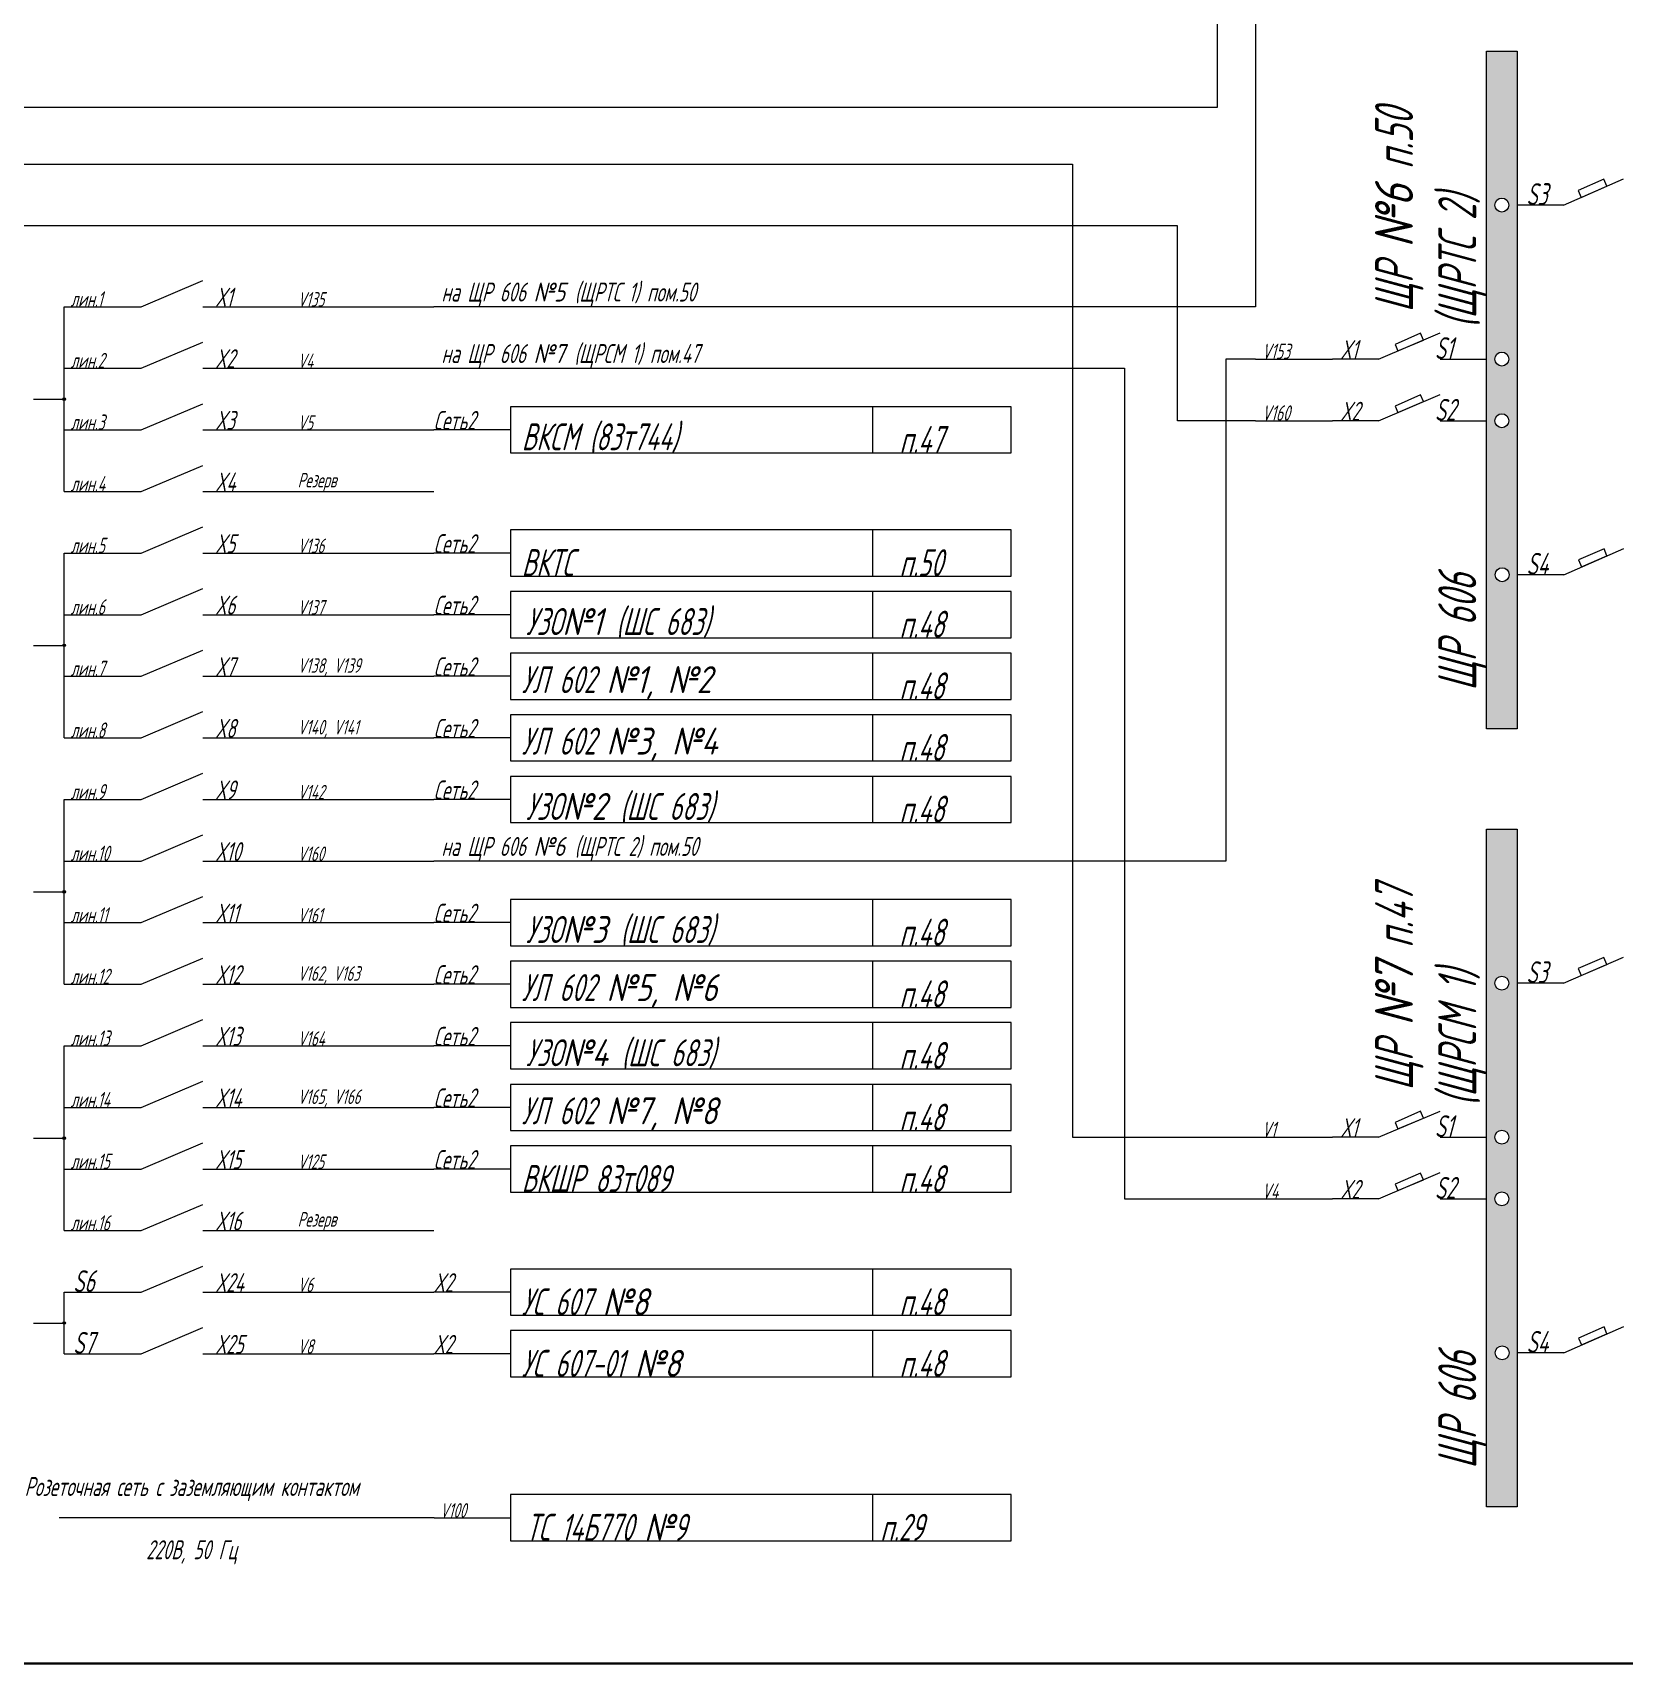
# Paper-space layout 'Main' of a CAD drawing. Extents: x 20 to 589, y 5 to 415.
# Drawn here: x 331.9 to 441, y 5 to 116.8 of the extents above; entities that cross this region are included whole.
import ezdxf

# ---------------------------------------------------------------- set-up
doc = ezdxf.new("R2010")
doc.units = 0
doc.header["$LTSCALE"] = 0.3
doc.layers.get('0').update_dxf_attribs({"linetype": 'CONTINUOUS', "lineweight": 15})
doc.layers.add('Format', color=7, linetype='CONTINUOUS', lineweight=30)
doc.layers.add('Text', color=242, linetype='CONTINUOUS', lineweight=15)
doc.styles.get("Standard").update_dxf_attribs({"font": 'isocpeur.ttf', "width": 0.8, "oblique": 15})

psp = doc.layouts.new('Main')

# ---------------------------------------------------------------- hatches: boundary and pattern name
h = psp.add_hatch(color=256)
h.paths.add_polyline_path([(431.58, 115.57), (433.69, 115.57), (433.69, 69.1), (431.58, 69.1)])
edge = h.paths.add_edge_path(flags=16)
edge.add_arc((432.63, 105.01), 0.478, 0, 360)
edge = h.paths.add_edge_path(flags=16)
edge.add_arc((432.63, 94.45), 0.478, 0, 360)
edge = h.paths.add_edge_path(flags=16)
edge.add_arc((432.63, 90.22), 0.478, 0, 360)
edge = h.paths.add_edge_path(flags=16)
edge.add_arc((432.65, 79.66), 0.478, 0, 360)
h = psp.add_hatch(color=256)
edge = h.paths.add_edge_path()
edge.add_arc((334.03, 91.7), 0.0845, 0, 360)
h = psp.add_hatch(color=256)
edge = h.paths.add_edge_path()
edge.add_arc((334.03, 74.81), 0.0845, 0, 360)
h = psp.add_hatch(color=256)
h.paths.add_polyline_path([(431.58, 62.21), (433.69, 62.21), (433.69, 15.74), (431.58, 15.74)])
edge = h.paths.add_edge_path(flags=16)
edge.add_arc((432.63, 51.65), 0.478, 0, 360)
edge = h.paths.add_edge_path(flags=16)
edge.add_arc((432.63, 41.09), 0.478, 0, 360)
edge = h.paths.add_edge_path(flags=16)
edge.add_arc((432.63, 36.86), 0.478, 0, 360)
edge = h.paths.add_edge_path(flags=16)
edge.add_arc((432.65, 26.3), 0.478, 0, 360)
h = psp.add_hatch(color=256)
edge = h.paths.add_edge_path()
edge.add_arc((334.03, 57.91), 0.0845, 0, 360)
h = psp.add_hatch(color=256)
edge = h.paths.add_edge_path()
edge.add_arc((334.03, 41.02), 0.0845, 0, 360)
h = psp.add_hatch(color=256)
edge = h.paths.add_edge_path()
edge.add_arc((334.03, 28.34), 0.0845, 0, 360)

# ---------------------------------------------------------------- linework, layer by layer
at = {"lineweight": 15}
for p, q in [((436.86, 105.01), (440.97, 106.8)), ((339.31, 98.04), (343.53, 99.83)), ((424.18, 94.45), (428.41, 96.24)), ((339.31, 93.82), (343.53, 95.61)), ((424.18, 90.22), (428.41, 92.02)), ((339.31, 89.59), (343.53, 91.39)), ((339.31, 85.37), (343.53, 87.16)), ((339.31, 81.14), (343.53, 82.94)), ((436.87, 79.66), (440.99, 81.46)), ((339.31, 76.92), (343.53, 78.71)), ((339.31, 72.7), (343.53, 74.49)), ((339.31, 68.47), (343.53, 70.27)), ((339.31, 64.25), (343.53, 66.04)), ((339.31, 60.02), (343.53, 61.82)), ((339.31, 55.8), (343.53, 57.59)), ((339.31, 51.58), (343.53, 53.37)), ((436.86, 51.65), (440.97, 53.44)), ((339.31, 47.35), (343.53, 49.15)), ((339.31, 43.13), (343.53, 44.92)), ((424.18, 41.09), (428.41, 42.88)), ((339.31, 38.9), (343.53, 40.7)), ((424.18, 36.86), (428.41, 38.66)), ((339.31, 34.68), (343.53, 36.47)), ((339.31, 30.46), (343.53, 32.25)), ((339.31, 26.23), (343.53, 28.03)), ((436.87, 26.3), (440.99, 28.1))]:
    psp.add_line(p, q, dxfattribs=at)
for p, q in [((436.86, 105.01), (433.69, 105.01)), ((334.03, 98.04), (339.31, 98.04)), ((334.03, 93.82), (334.03, 98.04)), ((343.53, 98.04), (348.81, 98.04)), ((348.81, 98.04), (359.37, 98.04)), ((364.65, 98.04), (359.37, 98.04)), ((415.74, 94.45), (421.02, 94.45)), ((424.18, 94.45), (421.02, 94.45)), ((428.41, 94.45), (431.58, 94.45)), ((334.03, 93.82), (339.31, 93.82)), ((334.03, 89.59), (334.03, 93.82)), ((343.53, 93.82), (348.81, 93.82)), ((348.81, 93.82), (359.37, 93.82)), ((331.92, 91.7), (334.03, 91.7)), ((389.47, 91.18), (389.47, 88.01)), ((334.03, 89.59), (339.31, 89.59)), ((334.03, 85.37), (334.03, 89.59)), ((343.53, 89.59), (348.81, 89.59)), ((348.81, 89.59), (359.37, 89.59)), ((364.65, 89.59), (359.37, 89.59)), ((415.74, 90.22), (421.02, 90.22)), ((424.18, 90.22), (421.02, 90.22)), ((428.41, 90.22), (431.58, 90.22)), ((334.03, 85.37), (339.31, 85.37)), ((343.53, 85.37), (348.81, 85.37)), ((348.81, 85.37), (359.37, 85.37)), ((389.47, 82.73), (389.47, 79.56)), ((334.03, 81.14), (339.31, 81.14)), ((334.03, 76.92), (334.03, 81.14)), ((343.53, 81.14), (348.81, 81.14)), ((348.81, 81.14), (359.37, 81.14)), ((364.65, 81.14), (359.37, 81.14)), ((436.87, 79.66), (433.7, 79.66)), ((389.47, 78.5), (389.47, 75.34)), ((334.03, 76.92), (339.31, 76.92)), ((334.03, 72.7), (334.03, 76.92)), ((343.53, 76.92), (348.81, 76.92)), ((348.81, 76.92), (359.37, 76.92)), ((364.65, 76.92), (359.37, 76.92)), ((331.92, 74.81), (334.03, 74.81)), ((389.47, 74.28), (389.47, 71.11)), ((334.03, 72.7), (339.31, 72.7)), ((334.03, 68.47), (334.03, 72.7)), ((343.53, 72.7), (348.81, 72.7)), ((348.81, 72.7), (359.37, 72.7)), ((364.65, 72.7), (359.37, 72.7)), ((389.47, 70.06), (389.47, 66.89)), ((334.03, 68.47), (339.31, 68.47)), ((343.53, 68.47), (348.81, 68.47)), ((348.81, 68.47), (359.37, 68.47)), ((364.65, 68.47), (359.37, 68.47)), ((389.47, 65.83), (389.47, 62.66)), ((334.03, 60.02), (334.03, 64.25)), ((334.03, 64.25), (339.31, 64.25)), ((343.53, 64.25), (348.81, 64.25)), ((348.81, 64.25), (359.37, 64.25)), ((364.65, 64.25), (359.37, 64.25)), ((334.03, 55.8), (334.03, 60.02)), ((334.03, 60.02), (339.31, 60.02)), ((343.53, 60.02), (348.81, 60.02)), ((348.81, 60.02), (359.37, 60.02)), ((364.65, 60.02), (359.37, 60.02)), ((331.92, 57.91), (334.03, 57.91)), ((389.47, 57.38), (389.47, 54.22)), ((334.03, 51.58), (334.03, 55.8)), ((334.03, 55.8), (339.31, 55.8)), ((343.53, 55.8), (348.81, 55.8)), ((348.81, 55.8), (359.37, 55.8)), ((364.65, 55.8), (359.37, 55.8)), ((389.47, 53.16), (389.47, 49.99)), ((334.03, 51.58), (339.31, 51.58)), ((343.53, 51.58), (348.81, 51.58)), ((348.81, 51.58), (359.37, 51.58)), ((364.65, 51.58), (359.37, 51.58)), ((436.86, 51.65), (433.69, 51.65)), ((389.47, 48.94), (389.47, 45.77)), ((334.03, 43.13), (334.03, 47.35)), ((334.03, 47.35), (339.31, 47.35)), ((343.53, 47.35), (348.81, 47.35)), ((348.81, 47.35), (359.37, 47.35)), ((364.65, 47.35), (359.37, 47.35)), ((389.47, 44.71), (389.47, 41.54)), ((334.03, 38.9), (334.03, 43.13)), ((334.03, 43.13), (339.31, 43.13)), ((343.53, 43.13), (348.81, 43.13)), ((348.81, 43.13), (359.37, 43.13)), ((364.65, 43.13), (359.37, 43.13)), ((331.92, 41.02), (334.03, 41.02)), ((389.47, 40.49), (389.47, 37.32)), ((424.18, 41.09), (421.02, 41.09)), ((428.41, 41.09), (431.58, 41.09)), ((334.03, 34.68), (334.03, 38.9)), ((334.03, 38.9), (339.31, 38.9)), ((343.53, 38.9), (348.81, 38.9)), ((348.81, 38.9), (359.37, 38.9)), ((364.65, 38.9), (359.37, 38.9)), ((424.18, 36.86), (421.02, 36.86)), ((428.41, 36.86), (431.58, 36.86)), ((334.03, 34.68), (339.31, 34.68)), ((343.53, 34.68), (348.81, 34.68)), ((348.81, 34.68), (359.37, 34.68)), ((389.47, 32.04), (389.47, 28.87)), ((334.03, 26.23), (334.03, 30.46)), ((334.03, 30.46), (339.31, 30.46)), ((343.53, 30.46), (348.81, 30.46)), ((348.81, 30.46), (359.37, 30.46)), ((364.65, 30.46), (359.37, 30.46)), ((331.92, 28.34), (334.03, 28.34)), ((389.47, 27.82), (389.47, 24.65)), ((334.03, 26.23), (339.31, 26.23)), ((343.53, 26.23), (348.81, 26.23)), ((348.81, 26.23), (359.37, 26.23)), ((364.65, 26.23), (359.37, 26.23)), ((436.87, 26.3), (433.7, 26.3)), ((389.47, 16.58), (389.47, 13.41)), ((359.4, 14.99), (333.68, 14.99)), ((359.4, 14.99), (364.65, 14.99))]:
    psp.add_line(p, q)
for points in [[(431.58, 115.57), (433.69, 115.57), (433.69, 69.1), (431.58, 69.1)], [(438.08, 105.54), (439.83, 106.3), (439.63, 106.78), (437.87, 106.01)], [(425.5, 95.01), (427.26, 95.75), (427.06, 96.22), (425.31, 95.45)], [(425.5, 90.78), (427.26, 91.53), (427.06, 91.99), (425.31, 91.23)], [(364.65, 88.01), (398.97, 88.01), (398.97, 91.18), (364.65, 91.18)], [(364.65, 79.56), (398.97, 79.56), (398.97, 82.73), (364.65, 82.73)], [(438.09, 80.2), (439.84, 80.96), (439.64, 81.43), (437.89, 80.67)], [(364.65, 75.34), (398.97, 75.34), (398.97, 78.5), (364.65, 78.5)], [(364.65, 71.11), (398.97, 71.11), (398.97, 74.28), (364.65, 74.28)], [(364.65, 66.89), (398.97, 66.89), (398.97, 70.06), (364.65, 70.06)], [(364.65, 62.66), (398.97, 62.66), (398.97, 65.83), (364.65, 65.83)], [(431.58, 62.21), (433.69, 62.21), (433.69, 15.74), (431.58, 15.74)], [(364.65, 54.22), (398.97, 54.22), (398.97, 57.38), (364.65, 57.38)], [(364.65, 49.99), (398.97, 49.99), (398.97, 53.16), (364.65, 53.16)], [(438.08, 52.18), (439.83, 52.94), (439.63, 53.42), (437.87, 52.65)], [(364.65, 45.77), (398.97, 45.77), (398.97, 48.94), (364.65, 48.94)], [(364.65, 41.54), (398.97, 41.54), (398.97, 44.71), (364.65, 44.71)], [(425.5, 41.65), (427.26, 42.39), (427.06, 42.86), (425.31, 42.09)], [(364.65, 37.32), (398.97, 37.32), (398.97, 40.49), (364.65, 40.49)], [(425.5, 37.42), (427.26, 38.17), (427.06, 38.63), (425.31, 37.87)], [(364.65, 28.87), (398.97, 28.87), (398.97, 32.04), (364.65, 32.04)], [(438.09, 26.84), (439.84, 27.6), (439.64, 28.07), (437.89, 27.31)], [(364.65, 24.65), (398.97, 24.65), (398.97, 27.82), (364.65, 27.82)], [(364.65, 13.41), (398.97, 13.41), (398.97, 16.58), (364.65, 16.58)]]:
    psp.add_lwpolyline(points, close=True)
for centre, radius in [((432.63, 105.01), 0.478), ((432.63, 105.01), 0.478), ((432.63, 94.45), 0.478), ((334.03, 91.7), 0.0845), ((432.63, 90.22), 0.478), ((432.65, 79.66), 0.478), ((334.03, 74.81), 0.0845), ((334.03, 57.91), 0.0845), ((432.63, 51.65), 0.478), ((432.63, 51.65), 0.478), ((432.63, 41.09), 0.478), ((334.03, 41.02), 0.0845), ((432.63, 36.86), 0.478), ((334.03, 28.34), 0.0845), ((432.65, 26.3), 0.478)]:
    psp.add_circle(centre, radius)
at = {"layer": 'Format'}
psp.add_line((20, 5), (589, 5), dxfattribs=at)
at = {"layer": 'Text'}
for p, q in [((413.1, 147.81), (413.1, 111.7)), ((415.74, 143.58), (415.74, 98.04)), ((413.1, 111.7), (297.2, 111.7)), ((300.19, 107.81), (403.19, 107.81)), ((403.19, 107.81), (403.19, 41.09)), ((410.39, 103.58), (315.19, 103.58)), ((410.39, 90.22), (410.39, 103.58)), ((415.74, 98.04), (364.65, 98.04)), ((415.74, 94.45), (413.7, 94.45)), ((413.7, 94.45), (413.7, 60.02)), ((359.37, 93.82), (406.74, 93.82)), ((406.74, 93.82), (406.74, 86.55)), ((415.74, 90.22), (410.39, 90.22)), ((406.74, 86.55), (406.74, 36.86)), ((413.7, 60.02), (363.68, 60.02)), ((403.19, 41.09), (421.02, 41.09)), ((406.74, 36.86), (421.02, 36.86))]:
    psp.add_line(p, q, dxfattribs=at)

# ---------------------------------------------------------------- texts
at = {"char_height": 2.6, "attachment_point": 7, "rotation": 90}
for s, insert, width in [('{\\fGOST|b0|i0|c204|p34;   ЩР }№6{\\fGOST|b0|i0|c204|p34; п.50\\P  (ЩРТС 2)}', (431.58, 94.45), 26.7504), ('\\pl2.6;{\\fGOST|b0|i0|c204|p34;ЩР 606}', (431.58, 69.1), 18.1402), ('{\\fGOST|b0|i0|c204|p34;   ЩР }№7{\\fGOST|b0|i0|c204|p34; п.47\\P  (ЩРСМ 1)}', (431.58, 41.09), 26.7504), ('\\pl2.6;{\\fGOST|b0|i0|c204|p34;ЩР 606}', (431.58, 15.74), 18.1402)]:
    psp.add_mtext(s, dxfattribs=dict(at, insert=insert, width=width))
for s, insert, char_height, width, attachment_point in [('{\\fGOST|b0|i0|c204|p34; \\fGOST|b0|i0|c0|p34;S\\fGOST|b0|i0|c204|p34;3}', (433.69, 105.01), 1.5, 17.2012, 7), ('{\\fGOST|b0|i0|c204|p34; \\fGOST|b0|i0|c0|p34;V1\\fGOST|b0|i0|c204|p34;53}', (415.74, 94.45), 1.056, 17.2012, 7), ('{\\fGOST|b0|i0|c204|p34; \\fGOST|b0|i0|c0|p34;X\\fGOST|b0|i0|c204|p34;1}', (421.02, 94.45), 1.3, 17.2012, 7), ('{\\fGOST|b0|i0|c204|p34; \\fGOST|b0|i0|c0|p34;S\\fGOST|b0|i0|c204|p34;1}', (427.41, 94.45), 1.5, 17.2012, 7), ('{\\fGOST|b0|i0|c204|p34; \\fGOST|b0|i0|c0|p34;S\\fGOST|b0|i0|c204|p34;2}', (427.41, 90.22), 1.5, 17.2012, 7), ('{\\fGOST|b0|i0|c204|p34; \\fGOST|b0|i0|c0|p34;V1\\fGOST|b0|i0|c204|p34;60}', (415.74, 90.22), 1.056, 17.2012, 7), ('{\\fGOST|b0|i0|c204|p34; \\fGOST|b0|i0|c0|p34;X\\fGOST|b0|i0|c204|p34;2}', (421.02, 90.22), 1.3, 17.2012, 7), ('\\pt22.176;{\\fGOST|b0|i0|c204|p34; ВКСМ (83т744)}', (364.65, 88.01), 1.848, 24.9172, 7), ('\\pl1.848,t1.848;{\\fGOST|b0|i0|c204|p34;п.47}', (389.47, 88.01), 1.848, 17.2012, 7), ('\\pt22.176;{\\fGOST|b0|i0|c204|p34; ВКТС}', (364.65, 79.56), 1.848, 24.9172, 7), ('\\pl1.848,t1.848;{\\fGOST|b0|i0|c204|p34;п.50}', (389.47, 79.56), 1.848, 17.2012, 7), ('{\\fGOST|b0|i0|c204|p34; \\fGOST|b0|i0|c0|p34;S\\fGOST|b0|i0|c204|p34;4}', (433.7, 79.66), 1.5, 17.2012, 7), ('\\pi1.056,t22.176;{\\fGOST|b0|i0|c204|p34;УЗО}№1 {\\fGOST|b0|i0|c204|p34;(ШС 683)}', (364.65, 75.34), 1.848, 24.9172, 7), ('\\pl1.848,t1.848;{\\fGOST|b0|i0|c204|p34;п.48}', (389.47, 75.34), 1.848, 17.2012, 7), ('\\pt22.176;{\\fGOST|b0|i0|c204|p34; УЛ 602 }№1, №2', (364.65, 71.11), 1.848, 24.9172, 7), ('\\pl1.848,t1.848;{\\fGOST|b0|i0|c204|p34;п.48}', (389.47, 71.11), 1.848, 17.2012, 7), ('\\pt22.176;{\\fGOST|b0|i0|c204|p34; УЛ 602 }№3, №4', (364.65, 66.89), 1.848, 24.9172, 7), ('\\pl1.848,t1.848;{\\fGOST|b0|i0|c204|p34;п.48}', (389.47, 66.89), 1.848, 17.2012, 7), ('\\pi1.056,t22.176;{\\fGOST|b0|i0|c204|p34;УЗО}№2 {\\fGOST|b0|i0|c204|p34;(ШС 683)}', (364.65, 62.66), 1.848, 24.9172, 7), ('\\pl1.848,t1.848;{\\fGOST|b0|i0|c204|p34;п.48}', (389.47, 62.66), 1.848, 17.2012, 7), ('\\pi1.056,t22.176;{\\fGOST|b0|i0|c204|p34;УЗО}№3 {\\fGOST|b0|i0|c204|p34;(ШС 683)}', (364.65, 54.22), 1.848, 24.9172, 7), ('\\pl1.848,t1.848;{\\fGOST|b0|i0|c204|p34;п.48}', (389.47, 54.22), 1.848, 17.2012, 7), ('{\\fGOST|b0|i0|c204|p34; \\fGOST|b0|i0|c0|p34;S\\fGOST|b0|i0|c204|p34;3}', (433.69, 51.65), 1.5, 17.2012, 7), ('\\pt22.176;{\\fGOST|b0|i0|c204|p34; УЛ 602 }№5, №6', (364.65, 49.99), 1.848, 24.9172, 7), ('\\pl1.848,t1.848;{\\fGOST|b0|i0|c204|p34;п.48}', (389.47, 49.99), 1.848, 17.2012, 7), ('\\pi1.056,t22.176;{\\fGOST|b0|i0|c204|p34;УЗО}№4 {\\fGOST|b0|i0|c204|p34;(ШС 683)}', (364.65, 45.77), 1.848, 24.9172, 7), ('\\pl1.848,t1.848;{\\fGOST|b0|i0|c204|p34;п.48}', (389.47, 45.77), 1.848, 17.2012, 7), ('\\pt22.176;{\\fGOST|b0|i0|c204|p34; УЛ 602 }№7, №8', (364.65, 41.54), 1.848, 24.9172, 7), ('\\pl1.848,t1.848;{\\fGOST|b0|i0|c204|p34;п.48}', (389.47, 41.54), 1.848, 17.2012, 7), ('{\\fGOST|b0|i0|c204|p34; \\fGOST|b0|i0|c0|p34;S\\fGOST|b0|i0|c204|p34;1}', (427.41, 41.09), 1.5, 17.2012, 7), ('{\\fGOST|b0|i0|c204|p34; \\fGOST|b0|i0|c0|p34;V1}', (415.74, 41.09), 1.056, 17.2012, 7), ('{\\fGOST|b0|i0|c204|p34; \\fGOST|b0|i0|c0|p34;X\\fGOST|b0|i0|c204|p34;1}', (421.02, 41.09), 1.3, 17.2012, 7), ('\\pt22.176;{\\fGOST|b0|i0|c204|p34; ВКШР 83т089}', (364.65, 37.32), 1.848, 24.9172, 7), ('\\pl1.848,t1.848;{\\fGOST|b0|i0|c204|p34;п.48}', (389.47, 37.32), 1.848, 17.2012, 7), ('{\\fGOST|b0|i0|c204|p34; \\fGOST|b0|i0|c0|p34;X\\fGOST|b0|i0|c204|p34;2}', (421.02, 36.86), 1.3, 17.2012, 7), ('{\\fGOST|b0|i0|c204|p34; \\fGOST|b0|i0|c0|p34;S\\fGOST|b0|i0|c204|p34;2}', (427.41, 36.86), 1.5, 17.2012, 7), ('{\\fGOST|b0|i0|c204|p34; \\fGOST|b0|i0|c0|p34;V\\fGOST|b0|i0|c204|p34;4}', (415.74, 36.86), 1.056, 17.2012, 7), ('{\\fGOST|b0|i0|c204|p34; УС 607 }№8', (364.65, 28.87), 1.848, 24.9172, 7), ('\\pl1.848,t1.848;{\\fGOST|b0|i0|c204|p34;п.48}', (389.47, 28.87), 1.848, 17.2012, 7), ('{\\fGOST|b0|i0|c204|p34; \\fGOST|b0|i0|c0|p34;S\\fGOST|b0|i0|c204|p34;4}', (433.7, 26.3), 1.5, 17.2012, 7), ('\\pt22.176;{\\fGOST|b0|i0|c204|p34; УС 607-01 }№8', (364.65, 24.65), 1.848, 24.9172, 7), ('\\pl1.848,t1.848;{\\fGOST|b0|i0|c204|p34;п.48}', (389.47, 24.65), 1.848, 17.2012, 7), ('{\\fGOST|b0|i0|c204|p34;Розеточная сеть с заземляющим контактом \\P\\P220В, 50 Гц}', (342.77, 11.79), 1.3, 22.5251, 8), ('{\\fGOST|b0|i0|c204|p34; \\fGOST|b0|i0|c0|p34;V1\\fGOST|b0|i0|c204|p34;00}', (359.4, 14.99), 1, 17.2012, 7), ('\\pi1.056;{\\fGOST|b0|i0|c204|p34;ТС \\fGOST|b0|i0|c0|p34;14\\fGOST|b0|i0|c204|p34;Б\\fGOST|b0|i0|c0|p34;770 }№{\\fGOST|b0|i0|c204|p34;9}', (364.65, 13.41), 1.848, 34.32, 7), ('\\pi0.52799;{\\fGOST|b0|i0|c204|p34;п.29}', (389.47, 13.41), 1.848, 34.32, 7)]:
    psp.add_mtext(s, dxfattribs=dict(insert=insert, char_height=char_height, width=width, attachment_point=attachment_point))
at = {"char_height": 1.3, "attachment_point": 7, "line_spacing_factor": 1.5}
for s, insert in [('{\\fGOST|b0|i0|c204|p34; на ЩР 606 }№5 {\\fGOST|b0|i0|c204|p34;(ЩРТС 1) пом.50}', (359.37, 98.04)), ('{\\fGOST|b0|i0|c204|p34; на ЩР 606 }№7 {\\fGOST|b0|i0|c204|p34;(ЩРСМ 1) пом.47}', (359.37, 93.82)), ('{\\fGOST|b0|i0|c204|p34; на ЩР 606 }№6 {\\fGOST|b0|i0|c204|p34;(ЩРТС 2) пом.50}', (359.37, 60.02))]:
    psp.add_mtext(s, dxfattribs=dict(at, insert=insert))
at = {"width": 17.2012, "attachment_point": 7, "line_spacing_factor": 1.5}
for s, insert, char_height in [('{\\fGOST|b0|i0|c204|p34; лин.1}', (334.03, 98.04), 1.056), ('{\\fGOST|b0|i0|c204|p34; \\fGOST|b0|i0|c0|p34; X\\fGOST|b0|i0|c204|p34;1}', (343.32, 98.04), 1.3), ('{\\fGOST|b0|i0|c204|p34; \\fGOST|b0|i0|c0|p34; \\fGOST|b0|i0|c204|p34; \\fGOST|b0|i0|c0|p34;V\\fGOST|b0|i0|c204|p34;135}', (348.81, 98.04), 1), ('{\\fGOST|b0|i0|c204|p34; \\fGOST|b0|i0|c0|p34; X\\fGOST|b0|i0|c204|p34;2}', (343.32, 93.82), 1.3), ('{\\fGOST|b0|i0|c204|p34; лин.2}', (334.03, 93.82), 1.056), ('{\\fGOST|b0|i0|c204|p34; \\fGOST|b0|i0|c0|p34; \\fGOST|b0|i0|c204|p34; \\fGOST|b0|i0|c0|p34;V\\fGOST|b0|i0|c204|p34;4}', (348.81, 93.82), 1), ('{\\fGOST|b0|i0|c204|p34; лин.3}', (334.03, 89.59), 1.056), ('{\\fGOST|b0|i0|c204|p34; \\fGOST|b0|i0|c0|p34; X\\fGOST|b0|i0|c204|p34;3}', (343.32, 89.59), 1.3), ('{\\fGOST|b0|i0|c204|p34; \\fGOST|b0|i0|c0|p34; \\fGOST|b0|i0|c204|p34; \\fGOST|b0|i0|c0|p34;V\\fGOST|b0|i0|c204|p34;5}', (348.81, 89.59), 1), ('{\\fGOST|b0|i0|c204|p34;Сеть2}', (359.37, 89.59), 1.3), ('{\\fGOST|b0|i0|c204|p34; лин.4}', (334.03, 85.37), 1.056), ('{\\fGOST|b0|i0|c204|p34; \\fGOST|b0|i0|c0|p34; X\\fGOST|b0|i0|c204|p34;4}', (343.32, 85.37), 1.3), ('{\\fGOST|b0|i0|c204|p34; \\fGOST|b0|i0|c0|p34; \\fGOST|b0|i0|c204|p34; Резерв}', (348.81, 85.37), 1), ('{\\fGOST|b0|i0|c204|p34; лин.5}', (334.03, 81.14), 1.056), ('{\\fGOST|b0|i0|c204|p34; \\fGOST|b0|i0|c0|p34; X\\fGOST|b0|i0|c204|p34;5}', (343.32, 81.14), 1.3), ('{\\fGOST|b0|i0|c204|p34; \\fGOST|b0|i0|c0|p34; \\fGOST|b0|i0|c204|p34; \\fGOST|b0|i0|c0|p34;V\\fGOST|b0|i0|c204|p34;136}', (348.81, 81.14), 1), ('{\\fGOST|b0|i0|c204|p34;Сеть2}', (359.37, 81.14), 1.3), ('{\\fGOST|b0|i0|c204|p34; лин.6}', (334.03, 76.92), 1.056), ('{\\fGOST|b0|i0|c204|p34; \\fGOST|b0|i0|c0|p34; X\\fGOST|b0|i0|c204|p34;6}', (343.32, 76.92), 1.3), ('{\\fGOST|b0|i0|c204|p34; \\fGOST|b0|i0|c0|p34; \\fGOST|b0|i0|c204|p34; \\fGOST|b0|i0|c0|p34;V\\fGOST|b0|i0|c204|p34;137}', (348.81, 76.92), 1), ('{\\fGOST|b0|i0|c204|p34;Сеть2}', (359.37, 76.92), 1.3), ('{\\fGOST|b0|i0|c204|p34; \\fGOST|b0|i0|c0|p34; X\\fGOST|b0|i0|c204|p34;7}', (343.32, 72.7), 1.3), ('{\\fGOST|b0|i0|c204|p34; \\fGOST|b0|i0|c0|p34; \\fGOST|b0|i0|c204|p34; \\fGOST|b0|i0|c0|p34;V\\fGOST|b0|i0|c204|p34;138, \\fGOST|b0|i0|c0|p34;V13\\fGOST|b0|i0|c204|p34;9}', (348.81, 72.7), 1), ('{\\fGOST|b0|i0|c204|p34;Сеть2}', (359.37, 72.7), 1.3), ('{\\fGOST|b0|i0|c204|p34; лин.7}', (334.03, 72.7), 1.056), ('{\\fGOST|b0|i0|c204|p34; лин.8}', (334.03, 68.47), 1.056), ('{\\fGOST|b0|i0|c204|p34; \\fGOST|b0|i0|c0|p34; X\\fGOST|b0|i0|c204|p34;8}', (343.32, 68.47), 1.3), ('{\\fGOST|b0|i0|c204|p34; \\fGOST|b0|i0|c0|p34; \\fGOST|b0|i0|c204|p34; \\fGOST|b0|i0|c0|p34;V\\fGOST|b0|i0|c204|p34;140, \\fGOST|b0|i0|c0|p34;V1\\fGOST|b0|i0|c204|p34;41}', (348.81, 68.47), 1), ('{\\fGOST|b0|i0|c204|p34;Сеть2}', (359.37, 68.47), 1.3), ('{\\fGOST|b0|i0|c204|p34; лин.9}', (334.03, 64.25), 1.056), ('{\\fGOST|b0|i0|c204|p34; \\fGOST|b0|i0|c0|p34; X\\fGOST|b0|i0|c204|p34;9}', (343.32, 64.25), 1.3), ('{\\fGOST|b0|i0|c204|p34; \\fGOST|b0|i0|c0|p34; \\fGOST|b0|i0|c204|p34; \\fGOST|b0|i0|c0|p34;V\\fGOST|b0|i0|c204|p34;142}', (348.81, 64.25), 1), ('{\\fGOST|b0|i0|c204|p34;Сеть2}', (359.37, 64.25), 1.3), ('{\\fGOST|b0|i0|c204|p34; лин.10}', (334.03, 60.02), 1.056), ('{\\fGOST|b0|i0|c204|p34; \\fGOST|b0|i0|c0|p34; X\\fGOST|b0|i0|c204|p34;10}', (343.32, 60.02), 1.3), ('{\\fGOST|b0|i0|c204|p34; \\fGOST|b0|i0|c0|p34; \\fGOST|b0|i0|c204|p34; \\fGOST|b0|i0|c0|p34;V\\fGOST|b0|i0|c204|p34;160}', (348.81, 60.02), 1), ('{\\fGOST|b0|i0|c204|p34; \\fGOST|b0|i0|c0|p34; X\\fGOST|b0|i0|c204|p34;11}', (343.32, 55.8), 1.3), ('{\\fGOST|b0|i0|c204|p34;Сеть2}', (359.37, 55.8), 1.3), ('{\\fGOST|b0|i0|c204|p34; лин.11}', (334.03, 55.8), 1.056), ('{\\fGOST|b0|i0|c204|p34; \\fGOST|b0|i0|c0|p34; \\fGOST|b0|i0|c204|p34; \\fGOST|b0|i0|c0|p34;V\\fGOST|b0|i0|c204|p34;161}', (348.81, 55.8), 1), ('{\\fGOST|b0|i0|c204|p34; лин.12}', (334.03, 51.58), 1.056), ('{\\fGOST|b0|i0|c204|p34; \\fGOST|b0|i0|c0|p34; X\\fGOST|b0|i0|c204|p34;12}', (343.32, 51.58), 1.3), ('{\\fGOST|b0|i0|c204|p34; \\fGOST|b0|i0|c0|p34; \\fGOST|b0|i0|c204|p34; \\fGOST|b0|i0|c0|p34;V\\fGOST|b0|i0|c204|p34;162, \\fGOST|b0|i0|c0|p34;V1\\fGOST|b0|i0|c204|p34;63}', (348.81, 51.58), 1), ('{\\fGOST|b0|i0|c204|p34;Сеть2}', (359.37, 51.58), 1.3), ('{\\fGOST|b0|i0|c204|p34; лин.13}', (334.03, 47.35), 1.056), ('{\\fGOST|b0|i0|c204|p34; \\fGOST|b0|i0|c0|p34; X\\fGOST|b0|i0|c204|p34;13}', (343.32, 47.35), 1.3), ('{\\fGOST|b0|i0|c204|p34; \\fGOST|b0|i0|c0|p34; \\fGOST|b0|i0|c204|p34; \\fGOST|b0|i0|c0|p34;V\\fGOST|b0|i0|c204|p34;164}', (348.81, 47.35), 1), ('{\\fGOST|b0|i0|c204|p34;Сеть2}', (359.37, 47.35), 1.3), ('{\\fGOST|b0|i0|c204|p34; лин.14}', (334.03, 43.13), 1.056), ('{\\fGOST|b0|i0|c204|p34; \\fGOST|b0|i0|c0|p34; X\\fGOST|b0|i0|c204|p34;14}', (343.32, 43.13), 1.3), ('{\\fGOST|b0|i0|c204|p34; \\fGOST|b0|i0|c0|p34; \\fGOST|b0|i0|c204|p34; \\fGOST|b0|i0|c0|p34;V\\fGOST|b0|i0|c204|p34;165, \\fGOST|b0|i0|c0|p34;V1\\fGOST|b0|i0|c204|p34;66}', (348.81, 43.13), 1), ('{\\fGOST|b0|i0|c204|p34;Сеть2}', (359.37, 43.13), 1.3), ('{\\fGOST|b0|i0|c204|p34; лин.15}', (334.03, 38.9), 1.056), ('{\\fGOST|b0|i0|c204|p34; \\fGOST|b0|i0|c0|p34; X\\fGOST|b0|i0|c204|p34;15}', (343.32, 38.9), 1.3), ('{\\fGOST|b0|i0|c204|p34; \\fGOST|b0|i0|c0|p34; \\fGOST|b0|i0|c204|p34; \\fGOST|b0|i0|c0|p34;V\\fGOST|b0|i0|c204|p34;125}', (348.81, 38.9), 1), ('{\\fGOST|b0|i0|c204|p34;Сеть2}', (359.37, 38.9), 1.3), ('{\\fGOST|b0|i0|c204|p34; \\fGOST|b0|i0|c0|p34; X\\fGOST|b0|i0|c204|p34;16}', (343.32, 34.68), 1.3), ('{\\fGOST|b0|i0|c204|p34; \\fGOST|b0|i0|c0|p34; \\fGOST|b0|i0|c204|p34; Резерв}', (348.81, 34.68), 1), ('{\\fGOST|b0|i0|c204|p34; лин.16}', (334.03, 34.68), 1.056), ('{\\fGOST|b0|i0|c204|p34; \\fGOST|b0|i0|c0|p34;S\\fGOST|b0|i0|c204|p34;6}', (334.03, 30.46), 1.5), ('{\\fGOST|b0|i0|c204|p34; \\fGOST|b0|i0|c0|p34; X\\fGOST|b0|i0|c204|p34;24}', (343.32, 30.46), 1.3), ('{\\fGOST|b0|i0|c204|p34; \\fGOST|b0|i0|c0|p34; \\fGOST|b0|i0|c204|p34; \\fGOST|b0|i0|c0|p34;V\\fGOST|b0|i0|c204|p34;6}', (348.81, 30.46), 1), ('{\\fGOST|b0|i0|c0|p34;X\\fGOST|b0|i0|c204|p34;2}', (359.37, 30.46), 1.3), ('{\\fGOST|b0|i0|c204|p34; \\fGOST|b0|i0|c0|p34;S\\fGOST|b0|i0|c204|p34;7}', (334.03, 26.23), 1.5), ('{\\fGOST|b0|i0|c204|p34; \\fGOST|b0|i0|c0|p34; X\\fGOST|b0|i0|c204|p34;25}', (343.32, 26.23), 1.3), ('{\\fGOST|b0|i0|c204|p34; \\fGOST|b0|i0|c0|p34; \\fGOST|b0|i0|c204|p34; \\fGOST|b0|i0|c0|p34;V\\fGOST|b0|i0|c204|p34;8}', (348.81, 26.23), 1), ('{\\fGOST|b0|i0|c0|p34;X\\fGOST|b0|i0|c204|p34;2}', (359.37, 26.23), 1.3)]:
    psp.add_mtext(s, dxfattribs=dict(at, insert=insert, char_height=char_height))

doc.saveas('drawing.dxf')
